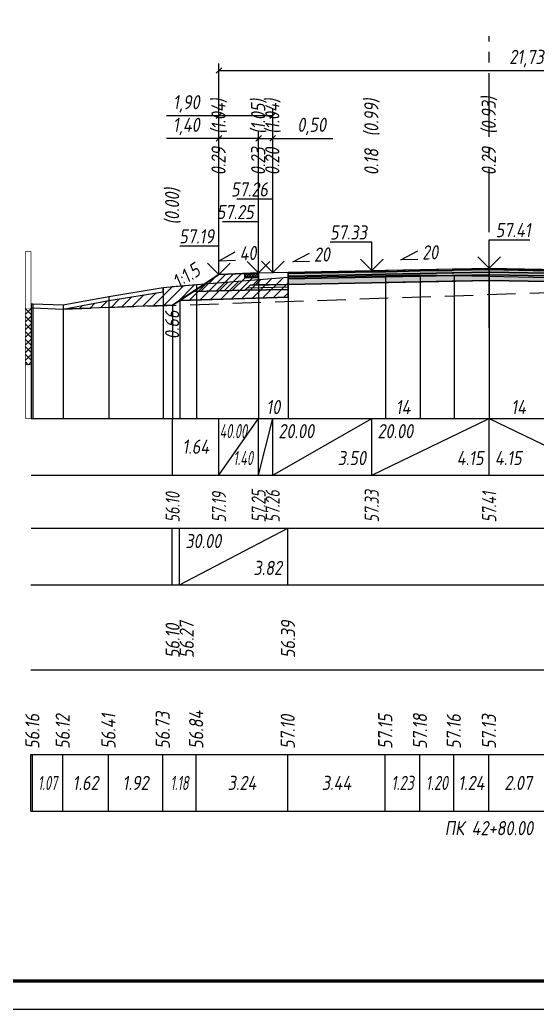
# Model space of a CAD drawing. Extents: x -717 to 1451, y -133302 to 233.
# Drawn here: x 78 to 169.4, y -67297.4 to -67122.5 of the extents above; entities that cross this region are included whole.
import ezdxf
from ezdxf.enums import TextEntityAlignment as Align

# ---------------------------------------------------------------- set-up
doc = ezdxf.new("R2010")
doc.units = 0
doc.linetypes.add('осевая2', pattern=[1.125, 0.75, -0.125, 0.125, -0.125])
doc.linetypes.add('штриховая', pattern=[0.75, 0.5, -0.25])
for name, color, linetype in [('Интерполированный поперечник', 2, 'Continuous'), ('Код_510', 7, 'Continuous'), ('Код_514', 1, 'Continuous'), ('Код_516', 1, 'Continuous'), ('Контур_0', 7, 'Continuous'), ('Контур_2521', 7, 'Continuous'), ('Контур_2564', 7, 'Continuous'), ('Контур_2660', 7, 'Continuous'), ('Контур_2665', 7, 'Continuous'), ('Контур_400', 7, 'Continuous'), ('Контур_508', 7, 'Continuous'), ('Контур_512', 7, 'Continuous'), ('Контур_513', 7, 'Continuous'), ('Контур_818', 7, 'Continuous'), ('Красный поперечник', 1, 'Continuous'), ('Линейка абсолютных высот', 7, 'Continuous'), ('Объём_2501', 7, 'Continuous'), ('Объём_2564', 7, 'Continuous'), ('Объём_2650', 7, 'Continuous'), ('Объём_2660', 7, 'Continuous'), ('Объём_2661', 7, 'Continuous'), ('Объём_2665', 7, 'Continuous'), ('Объём_2666', 7, 'Continuous'), ('Объём_2667', 7, 'Continuous'), ('Объём_2668', 7, 'Continuous'), ('Объём_2669', 7, 'Continuous'), ('Объём_2675', 7, 'Continuous'), ('Объём_2753', 7, 'Continuous'), ('Ось', 1, 'осевая2'), ('Откосы', 7, 'Continuous'), ('Отметки покрытия', 7, 'Continuous'), ('Подписи поперечников', 7, 'Continuous'), ('Рабочие отметки', 7, 'Continuous'), ('Рабочие отметки доп.', 7, 'Continuous'), ('Слои выравнивания', 7, 'Continuous'), ('Таблица', 7, 'Continuous'), ('Уклоны проезжей части', 7, 'Continuous'), ('Черный поперечник', 3, 'Continuous')]:
    doc.layers.add(name, color=color, linetype=linetype)
for name, color, linetype, true_color in [('Контур_2540', 2, 'Continuous', 0xffff00), ('Контур_2560', 2, 'Continuous', 0xffff00), ('Контур_2561', 7, 'Continuous', 0xff8040), ('Контур_2562', 3, 'Continuous', 0x00ff00), ('Контур_2563', 7, 'Continuous', 0xff8000), ('Контур_2570', 7, 'Continuous', 0x80ff00), ('Контур_2725', 7, 'Continuous', 0x323232), ('Контур_2736', 4, 'Continuous', 0x00ffff), ('Контур_2737', 4, 'Continuous', 0x00ffff), ('Контур_2738', 4, 'Continuous', 0x00ffff), ('Контур_2739', 4, 'Continuous', 0x00ffff), ('Контур_2741', 4, 'Continuous', 0x00ffff), ('Контур_2742', 4, 'Continuous', 0x00ffff), ('Контур_2743', 4, 'Continuous', 0x00ffff), ('Контур_2744', 7, 'Continuous', 0xa4ffff), ('Контур_2745', 7, 'Continuous', 0xa4ffff), ('Контур_2747', 4, 'Continuous', 0x00ffff), ('Контур_2748', 4, 'Continuous', 0x00ffff), ('Контур_2749', 4, 'Continuous', 0x00ffff), ('Контур_2750', 4, 'Continuous', 0x00ffff), ('Контур_2751', 4, 'Continuous', 0x00ffff), ('Контур_2752', 4, 'Continuous', 0x00ffff), ('Контур_2760', 7, 'Continuous', 0x323232), ('Контур_2761', 7, 'Continuous', 0x323232), ('Контур_2762', 7, 'Continuous', 0x323232), ('Контур_2763', 7, 'Continuous', 0x323232), ('Контур_402', 7, 'Continuous', 0xff6464), ('Контур_703', 4, 'Continuous', 0x00ffff), ('Контур_705', 4, 'Continuous', 0x00ffff), ('Контур_707', 4, 'Continuous', 0x00ffff), ('Контур_720', 131, 'Continuous', 0xaaffff), ('Объём_2500', 7, 'Continuous', 0xc0c0c0), ('Объём_2520', 7, 'Continuous', 0x80ffff), ('Объём_2540', 2, 'Continuous', 0xffff00), ('Объём_2560', 2, 'Continuous', 0xffff00), ('Объём_2561', 7, 'Continuous', 0xff8040), ('Объём_2562', 3, 'Continuous', 0x00ff00), ('Объём_2563', 7, 'Continuous', 0xff8000), ('Объём_2600', 7, 'Continuous', 0x808000), ('Объём_2746', 2, 'Continuous', 0xffff00)]:
    doc.layers.add(name, color=color, linetype=linetype, true_color=true_color)
doc.styles.get("Standard").update_dxf_attribs({"font": 'txt', "height": 2.5})
doc.styles.add('М', font='romand.shx', dxfattribs={"width": 0.8, "oblique": 10, "height": 2.5})
doc.dimstyles.new('ISO-25', dxfattribs={"dimtxt": 2.5, "dimasz": 2.5, "dimexe": 1.25, "dimexo": 0.625, "dimtad": 1, "dimtxsty": 'Standard', "dimcen": 2.5, "dimadec": 0, "dimazin": 0, "dimtfac": 1, "dimtmove": 0, "dimatfit": 3, "dimfxl": 1, "dimarcsym": 0})

# ---------------------------------------------------------------- blocks, each defined once
blk = doc.blocks.new('_Oblique')
at = {"color": 0, "linetype": 'ByBlock', "lineweight": -2}
blk.add_line((-0.5, -0.5), (0.5, 0.5), dxfattribs=at)
blk = doc.blocks.new('*D1620')
at = {"color": 0, "lineweight": -2, "transparency": 16777216}
for p, q in [((113.19, -67166.97), (113.19, -67142.25)), ((120.19, -67166.69), (120.19, -67142.25)), ((113.19, -67143.5), (103.9, -67143.5)), ((120.19, -67143.5), (113.19, -67143.5))]:
    blk.add_line(p, q, dxfattribs=at)
at = {"layer": 'Defpoints', "color": 0, "transparency": 16777216}
for p in [(120.19, -67143.5), (113.19, -67167.6), (120.19, -67167.32)]:
    blk.add_point(p, dxfattribs=at)
at = {"color": 0, "lineweight": -2, "transparency": 16777216, "rotation": 180}
blk.add_blockref('_Oblique', (113.19, -67143.5), dxfattribs=at)
at = {"color": 0, "lineweight": -2, "transparency": 16777216}
blk.add_blockref('_Oblique', (120.19, -67143.5), dxfattribs=at)
at = {"color": 0, "transparency": 16777216, "insert": (107.44, -67141.39), "char_height": 2.5, "width": 8.75, "attachment_point": 5, "style": 'М'}
blk.add_mtext('1,40', dxfattribs=at)
blk = doc.blocks.new('*D1622')
at = {"color": 0, "lineweight": -2, "transparency": 16777216}
for p, q in [((120.19, -67166.69), (120.19, -67142.25)), ((122.69, -67166.64), (122.69, -67142.25)), ((120.19, -67143.5), (122.69, -67143.5)), ((122.69, -67143.5), (133.34, -67143.5))]:
    blk.add_line(p, q, dxfattribs=at)
at = {"layer": 'Defpoints', "color": 0, "transparency": 16777216}
for p in [(122.69, -67143.5), (120.19, -67167.32), (122.69, -67167.27)]:
    blk.add_point(p, dxfattribs=at)
at = {"color": 0, "lineweight": -2, "transparency": 16777216, "rotation": 180}
blk.add_blockref('_Oblique', (120.19, -67143.5), dxfattribs=at)
at = {"color": 0, "lineweight": -2, "transparency": 16777216}
blk.add_blockref('_Oblique', (122.69, -67143.5), dxfattribs=at)
at = {"color": 0, "transparency": 16777216, "insert": (129.58, -67141.39), "char_height": 2.5, "width": 9.1667, "attachment_point": 5, "style": 'М'}
blk.add_mtext('0,50', dxfattribs=at)
blk = doc.blocks.new('*D1625')
at = {"color": 0, "lineweight": -2, "transparency": 16777216}
for p, q in [((113.19, -67139.5), (103.9, -67139.5)), ((113.19, -67166.97), (113.19, -67138.25)), ((122.69, -67139.5), (113.19, -67139.5)), ((122.69, -67166.64), (122.69, -67138.25))]:
    blk.add_line(p, q, dxfattribs=at)
at = {"layer": 'Defpoints', "color": 0, "transparency": 16777216}
for p in [(122.69, -67139.5), (113.19, -67167.6), (122.69, -67167.27)]:
    blk.add_point(p, dxfattribs=at)
at = {"color": 0, "lineweight": -2, "transparency": 16777216, "rotation": 180}
blk.add_blockref('_Oblique', (113.19, -67139.5), dxfattribs=at)
at = {"color": 0, "lineweight": -2, "transparency": 16777216}
blk.add_blockref('_Oblique', (122.69, -67139.5), dxfattribs=at)
at = {"color": 0, "transparency": 16777216, "insert": (107.44, -67137.39), "char_height": 2.5, "width": 8.75, "attachment_point": 5, "style": 'М'}
blk.add_mtext('1,90', dxfattribs=at)
blk = doc.blocks.new('*D1626')
at = {"color": 0, "lineweight": -2, "transparency": 16777216}
for p, q in [((113.19, -67166.97), (113.19, -67130.25)), ((221.86, -67167.23), (221.86, -67130.25)), ((113.19, -67131.5), (221.86, -67131.5))]:
    blk.add_line(p, q, dxfattribs=at)
at = {"layer": 'Defpoints', "color": 0, "transparency": 16777216}
for p in [(221.86, -67131.5), (113.19, -67167.6), (221.86, -67167.85)]:
    blk.add_point(p, dxfattribs=at)
at = {"color": 0, "lineweight": -2, "transparency": 16777216, "rotation": 180}
blk.add_blockref('_Oblique', (113.19, -67131.5), dxfattribs=at)
at = {"color": 0, "lineweight": -2, "transparency": 16777216}
blk.add_blockref('_Oblique', (221.86, -67131.5), dxfattribs=at)
at = {"color": 0, "transparency": 16777216, "insert": (167.53, -67129.39), "char_height": 2.5, "width": 11.6667, "attachment_point": 5, "style": 'М'}
blk.add_mtext('21,73', dxfattribs=at)

msp = doc.modelspace()

# ---------------------------------------------------------------- hatches: boundary and pattern name
h = msp.add_hatch()
h.set_pattern_fill('ANSI37', color=256, scale=0.1)
h.set_pattern_definition([(45, (118.945, -67167.55667), (-0.22451, 0.22451), []), (135, (118.945, -67167.55667), (-0.22451, -0.22451), [])])
h.paths.add_polyline_path([(117.697, -67167.357), (117.695, -67168.06), (120.195, -67168.06), (120.195, -67167.257), (118.938, -67167.557)])
at = {"layer": 'Линейка абсолютных высот'}
h = msp.add_hatch(dxfattribs=at)
h.set_pattern_fill('ANSI37', scale=0.3, style=0)
h.set_pattern_definition([(45.0000013, (0, 0), (-0.67351924, 0.673519211), []), (135.0000003, (0, 0), (-0.673519222, -0.67351923), [])])
h.paths.add_polyline_path([(80, -67183.504), (80, -67173.504), (79, -67173.504), (79, -67183.504)])
at = {"layer": 'Объём_2563'}
h = msp.add_hatch(dxfattribs=at)
h.set_pattern_fill('ANSI31', color=256, scale=0.3)
h.paths.add_polyline_path([(113.195, -67167.537), (117.697, -67167.357), (117.697, -67168.06), (120.195, -67168.06), (120.195, -67169.407), (118.695, -67169.437), (117.777, -67170.355), (108.695, -67170.537)])
at = {"layer": 'Объём_2600'}
h = msp.add_hatch(dxfattribs=at)
h.set_pattern_fill('ANSI31', color=6, scale=0.4)
h.paths.add_polyline_path([(125.405, -67171.558), (106.304, -67172.131), (105, -67173), (85.641, -67173.659), (93.726, -67172.183), (103.321, -67170.594), (103.321, -67169.844), (109.222, -67169.299), (125.405, -67168.01)])
at = {"layer": 'Слои выравнивания'}
for color, points in [(2, [(125.405, -67167.152), (140.195, -67166.857), (142.627, -67166.808), (148.762, -67166.685), (154.397, -67166.573), (154.743, -67166.566), (160.945, -67166.442), (160.945, -67166.692), (154.743, -67166.816), (154.397, -67166.823), (148.762, -67166.935), (142.627, -67167.058), (140.195, -67167.107), (125.405, -67167.402)]), (3, [(125.405, -67167.402), (140.195, -67167.107), (142.627, -67167.058), (148.762, -67166.935), (154.397, -67166.823), (154.743, -67166.816), (160.945, -67166.692), (160.945, -67167.142), (154.743, -67167.266), (154.397, -67167.273), (148.762, -67167.385), (142.627, -67167.508), (140.195, -67167.557), (125.405, -67167.852)]), (4, [(125.405, -67167.852), (140.195, -67167.557), (142.627, -67167.508), (148.762, -67167.385), (154.397, -67167.273), (154.743, -67167.266), (160.945, -67167.142), (160.945, -67167.592), (154.743, -67167.716), (154.397, -67167.723), (148.762, -67167.835), (142.627, -67167.958), (140.195, -67168.007), (125.405, -67168.302)]), (5, [(125.405, -67168.302), (140.195, -67168.007), (142.627, -67167.958), (148.762, -67167.835), (154.397, -67167.723), (154.743, -67167.716), (160.945, -67167.592), (160.945, -67168.592), (154.743, -67168.716), (154.397, -67168.723), (148.762, -67168.835), (142.627, -67168.958), (140.195, -67169.007), (125.405, -67169.302)]), (2, [(160.945, -67166.442), (171.317, -67166.649), (171.317, -67166.899), (160.945, -67166.692)]), (3, [(160.945, -67166.692), (171.317, -67166.899), (171.317, -67167.349), (160.945, -67167.142)]), (4, [(160.945, -67167.142), (171.317, -67167.349), (171.317, -67167.799), (160.945, -67167.592)]), (5, [(160.945, -67167.592), (171.317, -67167.799), (171.317, -67168.799), (160.945, -67168.592)])]:
    msp.add_hatch(color=color, dxfattribs=at).paths.add_polyline_path(points)

# ---------------------------------------------------------------- linework, layer by layer
at = {"flags": 128}
msp.add_lwpolyline([(-30.054, -67297.421), (389.946, -67297.421), (389.946, -67000.421), (-30.054, -67000.421)], close=True, dxfattribs=at)
at = {"const_width": 0.6, "flags": 128}
msp.add_lwpolyline([(-10.054, -67292.421), (384.946, -67292.421), (384.946, -67005.421), (-10.054, -67005.421)], close=True, dxfattribs=at)
msp.add_lwpolyline([(117.697, -67167.357), (117.695, -67168.06), (120.195, -67168.06), (120.195, -67167.257), (118.938, -67167.557), (117.697, -67167.357)])
at = {"layer": 'Интерполированный поперечник', "linetype": 'штриховая', "ltscale": 10, "flags": 128}
msp.add_lwpolyline([(85.641, -67173.659), (218.754, -67169.13)], dxfattribs=at)
at = {"layer": 'Код_510'}
for p, q in [((79.946, -67262.421), (79.946, -67252.421)), ((80.23, -67262.421), (80.23, -67252.421)), ((85.586, -67262.421), (85.586, -67252.421)), ((93.672, -67262.421), (93.672, -67252.421)), ((103.267, -67262.421), (103.267, -67252.421)), ((109.168, -67262.421), (109.168, -67252.421)), ((125.351, -67262.421), (125.351, -67252.421)), ((142.573, -67262.421), (142.573, -67252.421)), ((148.707, -67262.421), (148.707, -67252.421)), ((154.689, -67262.421), (154.689, -67252.421)), ((160.891, -67262.421), (160.891, -67252.421))]:
    msp.add_line(p, q, dxfattribs=at)
at = {"layer": 'Код_514'}
for p, q in [((105, -67203), (105, -67193)), ((113.195, -67203), (113.195, -67193)), ((113.195, -67203), (120.195, -67193)), ((120.195, -67203), (120.195, -67193)), ((120.195, -67203), (122.695, -67193)), ((122.695, -67203), (122.695, -67193)), ((122.695, -67203), (140.195, -67193)), ((140.195, -67203), (140.195, -67193)), ((140.195, -67203), (160.945, -67193)), ((160.945, -67203), (160.945, -67193)), ((160.945, -67193), (181.695, -67203))]:
    msp.add_line(p, q, dxfattribs=at)
at = {"layer": 'Код_516'}
for p, q in [((104.946, -67222.421), (104.946, -67212.421)), ((106.249, -67222.421), (106.249, -67212.421)), ((106.249, -67222.421), (125.351, -67212.421)), ((125.351, -67222.421), (125.351, -67212.421))]:
    msp.add_line(p, q, dxfattribs=at)
at = {"layer": 'Контур_0', "flags": 128}
for points in [[(113.195, -67167.537), (105, -67173), (105, -67173), (105, -67173), (105, -67173), (105, -67173), (105, -67173), (105, -67173), (105, -67173), (105, -67173), (105, -67173), (105, -67173), (105, -67173), (105, -67173), (105, -67173), (105, -67173)], [(113.195, -67167.537), (105, -67173), (105, -67173), (105, -67173), (105, -67173), (105, -67173), (105, -67173), (105, -67173), (105, -67173), (105, -67173), (105, -67173), (105, -67173), (105, -67173), (105, -67173), (105, -67173), (105, -67173), (105, -67173), (105, -67173), (105, -67173), (105, -67173), (105, -67173), (105, -67173), (105, -67173), (105, -67173), (105, -67173), (105, -67173), (105, -67173), (105, -67173), (105, -67173), (105, -67173)], [(122.695, -67169.357), (120.195, -67169.407), (120.195, -67167.257), (125.405, -67167.152), (125.405, -67169.302), (122.695, -67169.357), (122.695, -67169.357)], [(108.695, -67170.537), (117.777, -67170.355), (118.695, -67169.437), (120.195, -67169.407)], [(118.695, -67169.437), (125.405, -67169.302), (125.405, -67170.202), (117.777, -67170.355), (118.695, -67169.437), (118.695, -67169.437)]]:
    msp.add_lwpolyline(points, dxfattribs=at)
at = {"layer": 'Контур_2521', "color": 250, "flags": 128}
msp.add_lwpolyline([(118.236, -67169.896), (125.405, -67169.752)], dxfattribs=at)
at = {"layer": 'Контур_2540', "flags": 128}
msp.add_lwpolyline([(117.777, -67170.355), (125.405, -67170.202), (125.405, -67171.558), (106.304, -67172.131), (108.695, -67170.537), (117.777, -67170.355), (117.777, -67170.355)], dxfattribs=at)
at = {"layer": 'Контур_2560', "flags": 128}
msp.add_lwpolyline([(113.195, -67167.537), (113.195, -67167.537), (113.195, -67167.537), (120.195, -67167.257)], dxfattribs=at)
at = {"layer": 'Контур_2561', "flags": 128}
msp.add_lwpolyline([(120.195, -67167.257), (120.195, -67167.257), (113.195, -67167.537), (113.195, -67167.537), (120.195, -67167.257)], dxfattribs=at)
at = {"layer": 'Контур_2562', "flags": 128}
msp.add_lwpolyline([(113.195, -67167.537), (113.195, -67167.537), (113.195, -67167.537), (113.195, -67167.537), (113.195, -67167.537)], dxfattribs=at)
at = {"layer": 'Контур_2563', "flags": 128}
msp.add_lwpolyline([(113.195, -67167.537), (120.195, -67167.257), (120.195, -67169.407), (118.695, -67169.437), (117.777, -67170.355), (108.695, -67170.537), (113.195, -67167.537), (113.195, -67167.537)], dxfattribs=at)
at = {"layer": 'Контур_2564', "flags": 128}
msp.add_lwpolyline([(113.195, -67167.537), (120.195, -67167.257)], dxfattribs=at)
at = {"layer": 'Контур_2570', "flags": 128}
msp.add_lwpolyline([(80, -67173.465), (80.284, -67173.47), (85.641, -67173.659), (85.641, -67173.659), (93.726, -67172.183), (103.321, -67170.594), (103.321, -67169.844), (109.222, -67169.299), (125.405, -67168.01), (142.627, -67167.733), (148.762, -67167.618), (154.743, -67167.729), (160.945, -67167.873), (171.317, -67168.114)], dxfattribs=at)
at = {"layer": 'Контур_2660', "flags": 128}
msp.add_lwpolyline([(106.304, -67172.131), (125.405, -67171.558)], dxfattribs=at)
at = {"layer": 'Контур_2665', "flags": 128}
msp.add_lwpolyline([(113.195, -67167.537), (113.195, -67167.537)], dxfattribs=at)
at = {"layer": 'Контур_2725', "flags": 128}
msp.add_lwpolyline([(125.405, -67169.302), (140.195, -67169.007), (142.627, -67168.958), (148.762, -67168.835), (154.397, -67168.723), (154.743, -67168.716), (160.945, -67168.592), (171.317, -67168.799)], dxfattribs=at)
at = {"layer": 'Контур_2736', "flags": 128}
msp.add_lwpolyline([(113.195, -67167.537), (105, -67173)], dxfattribs=at)
at = {"layer": 'Контур_2737', "flags": 128}
msp.add_lwpolyline([(105, -67173), (105, -67173)], dxfattribs=at)
at = {"layer": 'Контур_2738', "flags": 128}
msp.add_lwpolyline([(105, -67173), (105, -67173)], dxfattribs=at)
at = {"layer": 'Контур_2739', "flags": 128}
msp.add_lwpolyline([(105, -67173), (105, -67173)], dxfattribs=at)
at = {"layer": 'Контур_2741', "flags": 128}
msp.add_lwpolyline([(105, -67173), (105, -67173)], dxfattribs=at)
at = {"layer": 'Контур_2742', "flags": 128}
msp.add_lwpolyline([(105, -67173), (105, -67173)], dxfattribs=at)
at = {"layer": 'Контур_2743', "flags": 128}
msp.add_lwpolyline([(105, -67173), (105, -67173)], dxfattribs=at)
at = {"layer": 'Контур_2744', "flags": 128}
msp.add_lwpolyline([(105, -67173), (105, -67173)], dxfattribs=at)
msp.add_lwpolyline([(105, -67173), (105, -67173)], dxfattribs=at)
msp.add_lwpolyline([(105, -67173), (105, -67173)], dxfattribs=at)
msp.add_lwpolyline([(105, -67173), (105, -67173)], dxfattribs=at)
msp.add_lwpolyline([(105, -67173), (105, -67173)], dxfattribs=at)
msp.add_lwpolyline([(105, -67173), (105, -67173)], dxfattribs=at)
at = {"layer": 'Контур_2745', "flags": 128}
msp.add_lwpolyline([(105, -67173), (105, -67173)], dxfattribs=at)
msp.add_lwpolyline([(105, -67173), (105, -67173)], dxfattribs=at)
msp.add_lwpolyline([(105, -67173), (105, -67173)], dxfattribs=at)
msp.add_lwpolyline([(105, -67173), (105, -67173)], dxfattribs=at)
msp.add_lwpolyline([(105, -67173), (105, -67173)], dxfattribs=at)
msp.add_lwpolyline([(105, -67173), (105, -67173)], dxfattribs=at)
at = {"layer": 'Контур_2747', "flags": 128}
msp.add_lwpolyline([(105, -67173), (105, -67173)], dxfattribs=at)
at = {"layer": 'Контур_2748', "flags": 128}
msp.add_lwpolyline([(105, -67173), (105, -67173)], dxfattribs=at)
at = {"layer": 'Контур_2749', "flags": 128}
msp.add_lwpolyline([(105, -67173), (105, -67173)], dxfattribs=at)
at = {"layer": 'Контур_2750', "flags": 128}
msp.add_lwpolyline([(105, -67173), (105, -67173)], dxfattribs=at)
at = {"layer": 'Контур_2751', "flags": 128}
msp.add_lwpolyline([(105, -67173), (105, -67173)], dxfattribs=at)
at = {"layer": 'Контур_2752', "flags": 128}
msp.add_lwpolyline([(105, -67173), (105, -67173)], dxfattribs=at)
at = {"layer": 'Контур_2760', "flags": 128}
msp.add_lwpolyline([(125.405, -67167.152), (140.195, -67166.857), (142.627, -67166.808), (148.762, -67166.685), (154.397, -67166.573), (154.743, -67166.566), (160.945, -67166.442), (171.317, -67166.649)], dxfattribs=at)
at = {"layer": 'Контур_2761', "flags": 128}
msp.add_lwpolyline([(125.405, -67167.402), (140.195, -67167.107), (142.627, -67167.058), (148.762, -67166.935), (154.397, -67166.823), (154.743, -67166.816), (160.945, -67166.692), (171.317, -67166.899)], dxfattribs=at)
at = {"layer": 'Контур_2762', "flags": 128}
msp.add_lwpolyline([(125.405, -67167.852), (140.195, -67167.557), (142.627, -67167.508), (148.762, -67167.385), (154.397, -67167.273), (154.743, -67167.266), (160.945, -67167.142), (171.317, -67167.349)], dxfattribs=at)
at = {"layer": 'Контур_2763', "flags": 128}
msp.add_lwpolyline([(125.405, -67168.302), (140.195, -67168.007), (142.627, -67167.958), (148.762, -67167.835), (154.397, -67167.723), (154.743, -67167.716), (160.945, -67167.592), (171.317, -67167.799)], dxfattribs=at)
at = {"layer": 'Контур_400', "flags": 128}
for points in [[(120.195, -67167.257), (122.695, -67167.207), (122.695, -67167.207), (122.695, -67167.207), (122.695, -67167.207), (122.695, -67167.207), (122.695, -67167.207), (140.195, -67166.857), (160.945, -67166.442)], [(160.945, -67166.442), (181.695, -67166.857), (199.195, -67167.207), (199.195, -67167.207), (199.195, -67167.207), (199.195, -67167.207), (212.981, -67167.482), (212.981, -67167.482), (215.481, -67167.532)]]:
    msp.add_lwpolyline(points, dxfattribs=at)
at = {"layer": 'Контур_402', "flags": 128}
msp.add_lwpolyline([(106.304, -67172.131), (125.405, -67171.558), (125.405, -67169.302), (160.945, -67168.592), (171.317, -67168.799), (171.317, -67170.803), (228.979, -67172.533)], dxfattribs=at)
at = {"layer": 'Контур_508', "flags": 128}
msp.add_lwpolyline([(105, -67173), (106.304, -67172.131), (125.405, -67171.558), (125.405, -67169.302), (160.945, -67168.592), (171.317, -67168.799), (171.317, -67170.803), (228.979, -67172.533), (228.979, -67170.84), (232.05, -67168.793)], dxfattribs=at)
at = {"layer": 'Контур_512', "flags": 128}
msp.add_lwpolyline([(105, -67173), (106.304, -67172.131), (125.405, -67171.558)], dxfattribs=at)
at = {"layer": 'Контур_513', "flags": 128}
msp.add_lwpolyline([(105, -67173), (106.304, -67172.131), (125.405, -67171.558), (125.405, -67169.302), (160.945, -67168.592), (171.317, -67168.799), (171.317, -67170.803), (228.979, -67172.533), (228.979, -67170.84), (232.05, -67168.793)], dxfattribs=at)
at = {"layer": 'Контур_703', "flags": 128}
for points in [[(113.195, -67167.537), (105, -67173)], [(105, -67173), (105, -67173)]]:
    msp.add_lwpolyline(points, dxfattribs=at)
at = {"layer": 'Контур_705', "flags": 128}
msp.add_lwpolyline([(105, -67173), (105, -67173)], dxfattribs=at)
at = {"layer": 'Контур_707', "flags": 128}
msp.add_lwpolyline([(105, -67173), (105, -67173)], dxfattribs=at)
at = {"layer": 'Контур_720', "flags": 128}
msp.add_lwpolyline([(105, -67173), (105, -67173)], dxfattribs=at)
at = {"layer": 'Контур_818', "flags": 128}
msp.add_lwpolyline([(105, -67169.689), (109.222, -67169.299), (125.405, -67168.01), (142.627, -67167.733), (148.762, -67167.618), (154.743, -67167.729), (160.945, -67167.873), (171.317, -67168.114), (188.99, -67168.901), (194.967, -67169.247), (194.967, -67169.997), (199.492, -67170.346), (201.49, -67170.356), (203.889, -67170.27), (210.699, -67169.546), (211.75, -67170.048), (212.099, -67170.049), (232.05, -67169.543)], dxfattribs=at)
at = {"layer": 'Красный поперечник'}
for p, q in [((105, -67173), (113.195, -67167.537)), ((113.195, -67167.537), (120.195, -67167.257)), ((120.195, -67167.257), (122.695, -67167.207)), ((122.695, -67167.207), (140.195, -67166.857)), ((140.195, -67166.857), (160.945, -67166.442)), ((160.945, -67166.442), (181.695, -67166.857)), ((105, -67173), (105, -67193)), ((106.304, -67172.131), (106.304, -67193)), ((125.405, -67171.558), (125.405, -67193))]:
    msp.add_line(p, q, dxfattribs=at)
at = {"layer": 'Линейка абсолютных высот', "color": 7, "const_width": 0.1, "flags": 128}
for points in [[(80, -67173.504), (80, -67163.504), (79, -67163.504), (79, -67173.504), (80, -67173.504)], [(80, -67183.504), (80, -67173.504), (79, -67173.504), (79, -67183.504), (80, -67183.504)], [(80, -67193), (80, -67183.504), (79, -67183.504), (79, -67193), (80, -67193)]]:
    msp.add_lwpolyline(points, dxfattribs=at)
at = {"layer": 'Объём_2500', "flags": 128}
msp.add_lwpolyline([(122.695, -67169.357), (120.195, -67169.407), (120.195, -67167.257), (125.405, -67167.152), (125.405, -67169.302), (122.695, -67169.357), (122.695, -67169.357)], dxfattribs=at)
at = {"layer": 'Объём_2501', "flags": 128}
for points in [[(120.195, -67167.257), (122.695, -67167.207), (122.695, -67167.207), (122.695, -67167.207), (122.695, -67167.207), (122.695, -67167.207), (122.695, -67167.207), (140.195, -67166.857), (160.945, -67166.442)], [(160.945, -67166.442), (181.695, -67166.857), (199.195, -67167.207), (199.195, -67167.207), (199.195, -67167.207), (199.195, -67167.207), (212.981, -67167.482), (212.981, -67167.482), (215.481, -67167.532)]]:
    msp.add_lwpolyline(points, dxfattribs=at)
at = {"layer": 'Объём_2520', "color": 250, "flags": 128}
msp.add_lwpolyline([(118.695, -67169.437), (125.405, -67169.302), (125.405, -67170.202), (117.777, -67170.355), (118.695, -67169.437), (118.695, -67169.437)], dxfattribs=at)
at = {"layer": 'Объём_2540', "flags": 128}
msp.add_lwpolyline([(117.777, -67170.355), (125.405, -67170.202), (125.405, -67171.558), (106.304, -67172.131), (108.695, -67170.537), (117.777, -67170.355), (117.777, -67170.355)], dxfattribs=at)
at = {"layer": 'Объём_2560', "flags": 128}
msp.add_lwpolyline([(113.195, -67167.537), (113.195, -67167.537), (113.195, -67167.537), (120.195, -67167.257)], dxfattribs=at)
at = {"layer": 'Объём_2561', "flags": 128}
msp.add_lwpolyline([(120.195, -67167.257), (120.195, -67167.257), (113.195, -67167.537), (113.195, -67167.537), (120.195, -67167.257)], dxfattribs=at)
at = {"layer": 'Объём_2562', "flags": 128}
msp.add_lwpolyline([(113.195, -67167.537), (113.195, -67167.537), (113.195, -67167.537), (113.195, -67167.537), (113.195, -67167.537)], dxfattribs=at)
at = {"layer": 'Объём_2563', "color": 250, "flags": 128}
msp.add_lwpolyline([(113.195, -67167.537), (117.697, -67167.357), (117.697, -67168.06), (120.195, -67168.06), (120.195, -67169.407), (118.695, -67169.437), (117.777, -67170.355), (108.695, -67170.537), (113.195, -67167.537), (113.195, -67167.537)], dxfattribs=at)
at = {"layer": 'Объём_2564', "flags": 128}
msp.add_lwpolyline([(113.195, -67167.537), (120.195, -67167.257)], dxfattribs=at)
at = {"layer": 'Объём_2650', "color": 6, "flags": 128}
msp.add_lwpolyline([(125.405, -67171.558), (106.304, -67172.131), (105, -67173), (85.641, -67173.659), (93.726, -67172.183), (103.321, -67170.594), (103.321, -67169.844), (109.222, -67169.299), (125.405, -67168.01), (125.405, -67171.558), (125.405, -67171.558)], dxfattribs=at)
at = {"layer": 'Объём_2660', "flags": 128}
msp.add_lwpolyline([(106.304, -67172.131), (125.405, -67171.558)], dxfattribs=at)
at = {"layer": 'Объём_2661', "flags": 128}
msp.add_lwpolyline([(113.195, -67167.537), (105, -67173)], dxfattribs=at)
at = {"layer": 'Объём_2665', "flags": 128}
msp.add_lwpolyline([(113.195, -67167.537), (113.195, -67167.537)], dxfattribs=at)
at = {"layer": 'Объём_2666', "flags": 128}
msp.add_lwpolyline([(113.195, -67167.537), (105, -67173)], dxfattribs=at)
at = {"layer": 'Объём_2667', "flags": 128}
msp.add_lwpolyline([(105, -67173), (105, -67173)], dxfattribs=at)
msp.add_lwpolyline([(105, -67173), (105, -67173)], dxfattribs=at)
at = {"layer": 'Объём_2668', "flags": 128}
msp.add_lwpolyline([(105, -67173), (105, -67173)], dxfattribs=at)
msp.add_lwpolyline([(105, -67173), (105, -67173)], dxfattribs=at)
at = {"layer": 'Объём_2669', "flags": 128}
msp.add_lwpolyline([(105, -67173), (105, -67173)], dxfattribs=at)
msp.add_lwpolyline([(105, -67173), (105, -67173)], dxfattribs=at)
at = {"layer": 'Объём_2675', "flags": 128}
msp.add_lwpolyline([(105, -67173), (105, -67173)], dxfattribs=at)
msp.add_lwpolyline([(105, -67173), (105, -67173)], dxfattribs=at)
msp.add_lwpolyline([(105, -67173), (105, -67173)], dxfattribs=at)
msp.add_lwpolyline([(105, -67173), (105, -67173)], dxfattribs=at)
msp.add_lwpolyline([(105, -67173), (105, -67173)], dxfattribs=at)
msp.add_lwpolyline([(105, -67173), (105, -67173)], dxfattribs=at)
msp.add_lwpolyline([(105, -67173), (105, -67173)], dxfattribs=at)
msp.add_lwpolyline([(105, -67173), (105, -67173)], dxfattribs=at)
msp.add_lwpolyline([(105, -67173), (105, -67173)], dxfattribs=at)
msp.add_lwpolyline([(105, -67173), (105, -67173)], dxfattribs=at)
msp.add_lwpolyline([(105, -67173), (105, -67173)], dxfattribs=at)
msp.add_lwpolyline([(105, -67173), (105, -67173)], dxfattribs=at)
at = {"layer": 'Объём_2746', "flags": 128}
msp.add_lwpolyline([(106.304, -67172.131), (110.732, -67169.179), (125.405, -67168.01), (125.405, -67171.558), (106.304, -67172.131), (106.304, -67172.131)], dxfattribs=at)
at = {"layer": 'Объём_2753', "flags": 128}
msp.add_lwpolyline([(125.405, -67167.152), (125.405, -67167.152)], dxfattribs=at)
at = {"layer": 'Ось', "ltscale": 15}
msp.add_line((160.945, -67176.971), (160.945, -67125.413), dxfattribs=at)
at = {"layer": 'Откосы', "color": 1, "flags": 128}
for points in [[(116.103, -67165.075), (113.106, -67165.195), (116.043, -67163.576)], [(129.219, -67165.265), (126.22, -67165.325), (129.189, -67163.765)], [(148.344, -67164.882), (145.345, -67164.942), (148.314, -67163.383)]]:
    msp.add_lwpolyline(points, dxfattribs=at)
at = {"layer": 'Отметки покрытия', "color": 1}
for p, q in [((122.695, -67154.257), (116.345, -67154.257)), ((122.695, -67167.207), (122.695, -67154.257)), ((120.195, -67158.257), (113.845, -67158.257)), ((120.195, -67167.257), (120.195, -67158.257)), ((113.195, -67162.537), (106.295, -67162.537)), ((113.195, -67167.537), (113.195, -67162.537)), ((140.195, -67161.857), (132.845, -67161.857)), ((140.195, -67166.857), (140.195, -67161.857)), ((160.945, -67166.442), (160.945, -67161.442)), ((160.945, -67161.442), (168.095, -67161.442)), ((113.195, -67167.537), (111.195, -67165.537)), ((113.195, -67167.537), (115.195, -67165.537)), ((120.195, -67167.257), (118.195, -67165.257)), ((120.195, -67167.257), (122.195, -67165.257)), ((122.695, -67167.207), (120.695, -67165.207)), ((122.695, -67167.207), (124.695, -67165.207)), ((140.195, -67166.857), (138.195, -67164.857)), ((140.195, -67166.857), (142.195, -67164.857)), ((160.945, -67166.442), (158.945, -67164.442)), ((160.945, -67166.442), (162.945, -67164.442))]:
    msp.add_line(p, q, dxfattribs=at)
at = {"layer": 'Слои выравнивания'}
for p, q in [((120.195, -67167.257), (120.195, -67193)), ((125.405, -67167.152), (125.405, -67193)), ((160.945, -67166.442), (160.945, -67193))]:
    msp.add_line(p, q, dxfattribs=at)
at = {"layer": 'Слои выравнивания', "color": 2, "flags": 128}
for points in [[(125.405, -67167.152), (140.195, -67166.857), (142.627, -67166.808), (148.762, -67166.685), (154.397, -67166.573), (154.743, -67166.566), (160.945, -67166.442), (160.945, -67166.692), (154.743, -67166.816), (154.397, -67166.823), (148.762, -67166.935), (142.627, -67167.058), (140.195, -67167.107), (125.405, -67167.402)], [(160.945, -67166.442), (171.317, -67166.649), (171.317, -67166.899), (160.945, -67166.692)]]:
    msp.add_lwpolyline(points, close=True, dxfattribs=at)
at = {"layer": 'Слои выравнивания', "color": 3, "flags": 128}
for points in [[(125.405, -67167.402), (140.195, -67167.107), (142.627, -67167.058), (148.762, -67166.935), (154.397, -67166.823), (154.743, -67166.816), (160.945, -67166.692), (160.945, -67167.142), (154.743, -67167.266), (154.397, -67167.273), (148.762, -67167.385), (142.627, -67167.508), (140.195, -67167.557), (125.405, -67167.852)], [(160.945, -67166.692), (171.317, -67166.899), (171.317, -67167.349), (160.945, -67167.142)]]:
    msp.add_lwpolyline(points, close=True, dxfattribs=at)
at = {"layer": 'Слои выравнивания', "color": 4, "flags": 128}
for points in [[(125.405, -67167.852), (140.195, -67167.557), (142.627, -67167.508), (148.762, -67167.385), (154.397, -67167.273), (154.743, -67167.266), (160.945, -67167.142), (160.945, -67167.592), (154.743, -67167.716), (154.397, -67167.723), (148.762, -67167.835), (142.627, -67167.958), (140.195, -67168.007), (125.405, -67168.302)], [(160.945, -67167.142), (171.317, -67167.349), (171.317, -67167.799), (160.945, -67167.592)]]:
    msp.add_lwpolyline(points, close=True, dxfattribs=at)
at = {"layer": 'Слои выравнивания', "color": 5, "flags": 128}
for points in [[(125.405, -67168.302), (140.195, -67168.007), (142.627, -67167.958), (148.762, -67167.835), (154.397, -67167.723), (154.743, -67167.716), (160.945, -67167.592), (160.945, -67168.592), (154.743, -67168.716), (154.397, -67168.723), (148.762, -67168.835), (142.627, -67168.958), (140.195, -67169.007), (125.405, -67169.302)], [(160.945, -67167.592), (171.317, -67167.799), (171.317, -67168.799), (160.945, -67168.592)]]:
    msp.add_lwpolyline(points, close=True, dxfattribs=at)
at = {"layer": 'Таблица'}
for p, q in [((80, -67193), (257.05, -67193)), ((80, -67203), (257.05, -67203)), ((80, -67212.421), (257.05, -67212.421)), ((79.946, -67222.421), (256.996, -67222.421)), ((79.946, -67237.421), (256.996, -67237.421)), ((79.946, -67252.421), (256.996, -67252.421)), ((79.946, -67262.421), (256.996, -67262.421))]:
    msp.add_line(p, q, dxfattribs=at)
at = {"layer": 'Черный поперечник', "color": 7}
for p, q in [((142.627, -67167.733), (142.627, -67193)), ((148.762, -67167.618), (148.762, -67193)), ((154.743, -67167.729), (154.743, -67193)), ((160.945, -67167.873), (160.945, -67193)), ((109.222, -67169.299), (109.222, -67193)), ((125.405, -67168.01), (125.405, -67193)), ((103.321, -67169.844), (103.321, -67193)), ((80, -67172.715), (80, -67193)), ((80.284, -67172.72), (80.284, -67193)), ((85.641, -67172.909), (85.641, -67193)), ((93.726, -67171.433), (93.726, -67193))]:
    msp.add_line(p, q, dxfattribs=at)
at = {"layer": 'Черный поперечник', "flags": 128}
msp.add_lwpolyline([(80, -67172.715), (80.284, -67172.72), (85.641, -67172.909), (93.726, -67171.433), (103.321, -67169.844), (109.222, -67169.299), (125.405, -67168.01), (142.627, -67167.733), (148.762, -67167.618), (154.743, -67167.729), (160.945, -67167.873), (171.317, -67168.114), (188.99, -67168.901), (194.967, -67169.247), (199.492, -67169.596), (201.49, -67169.606), (203.889, -67169.52), (210.699, -67168.796), (211.75, -67169.298), (212.099, -67169.299), (238.989, -67168.617), (257.05, -67168.471)], dxfattribs=at)

# ---------------------------------------------------------------- texts
at = {"layer": 'Код_510', "style": 'М', "oblique": 10, "width": 0.8}
for s, p in [('56.73', (103.267, -67251.421)), ('56.84', (109.168, -67251.421)), ('56.16', (80.23, -67251.421)), ('56.12', (85.586, -67251.421)), ('56.41', (93.672, -67251.421)), ('57.10', (125.351, -67251.421)), ('57.15', (142.573, -67251.421)), ('57.18', (148.707, -67251.421)), ('57.16', (154.689, -67251.421)), ('57.13', (160.891, -67251.421))]:
    msp.add_text(s, height=2.5, rotation=90, dxfattribs=at).set_placement(p, align=Align.MIDDLE_LEFT)
at = {"layer": 'Код_510', "style": 'М', "oblique": 10}
for s, width, p in [('1.07', 0.6, (82.908, -67257.421)), ('1.62', 0.8, (89.629, -67257.421)), ('1.92', 0.8, (98.469, -67257.421)), ('1.18', 0.6, (106.217, -67257.421)), ('3.24', 0.8, (117.259, -67257.421)), ('3.44', 0.8, (133.962, -67257.421)), ('1.23', 0.7, (145.64, -67257.421)), ('1.20', 0.7, (151.698, -67257.421)), ('1.24', 0.8, (157.79, -67257.421)), ('2.07', 0.8, (166.076, -67257.421))]:
    msp.add_text(s, height=2.5, dxfattribs=dict(at, width=width)).set_placement(p, align=Align.MIDDLE_CENTER)
at = {"layer": 'Код_514', "style": 'М', "oblique": 10}
for s, width, p in [('40.00', 0.6, (113.293, -67194)), ('20.00', 0.8, (123.695, -67194)), ('20.00', 0.8, (141.195, -67194))]:
    msp.add_text(s, height=2.5, dxfattribs=dict(at, width=width)).set_placement(p, align=Align.TOP_LEFT)
at = {"layer": 'Код_514', "style": 'М', "oblique": 10, "width": 0.8}
msp.add_text('1.64', height=2.5, dxfattribs=at).set_placement((109.097, -67198), align=Align.MIDDLE_CENTER)
at = {"layer": 'Код_514', "style": 'М', "oblique": 10}
for s, width, p in [('1.40', 0.6, (119.195, -67202)), ('3.50', 0.8, (139.195, -67202)), ('4.15', 0.8, (159.945, -67202))]:
    msp.add_text(s, height=2.5, dxfattribs=dict(at, width=width)).set_placement(p, align=Align.BOTTOM_RIGHT)
at = {"layer": 'Код_514', "style": 'М', "oblique": 10, "width": 0.8}
msp.add_text('4.15', height=2.5, dxfattribs=at).set_placement((161.945, -67202), align=Align.BOTTOM_LEFT)
at = {"layer": 'Код_514', "style": 'М', "oblique": 10, "width": 0.7}
for s, p in [('56.10', (105, -67211.382)), ('57.19', (113.195, -67211.382)), ('57.25', (120.195, -67211.382)), ('57.26', (122.695, -67211.382)), ('57.33', (140.195, -67211.382)), ('57.41', (160.945, -67211.382))]:
    msp.add_text(s, height=2.5, rotation=90, dxfattribs=at).set_placement(p, align=Align.MIDDLE_LEFT)
at = {"layer": 'Код_516', "style": 'М', "oblique": 10, "width": 0.8}
msp.add_text('30.00', height=2.5, dxfattribs=at).set_placement((107.249, -67213.421), align=Align.TOP_LEFT)
msp.add_text('3.82', height=2.5, dxfattribs=at).set_placement((124.351, -67221.421), align=Align.BOTTOM_RIGHT)
for s, p in [('56.10', (105, -67235.371)), ('56.27', (107.5, -67235.371)), ('56.39', (125.405, -67235.371))]:
    msp.add_text(s, height=2.5, rotation=90, dxfattribs=at).set_placement(p, align=Align.MIDDLE_LEFT)
at = {"layer": 'Отметки покрытия', "color": 1, "style": 'М', "oblique": 10, "width": 0.8}
for s, p in [('57.26', (121.836, -67154.525)), ('57.25', (119.336, -67158.525)), ('57.33', (139.336, -67162.125)), ('57.19', (112.336, -67162.805))]:
    msp.add_text(s, height=2.5, dxfattribs=at).set_placement(p, align=Align.BOTTOM_RIGHT)
msp.add_text('57.41', height=2.5, dxfattribs=at).set_placement((162.086, -67161.71), align=Align.BOTTOM_LEFT)
at = {"layer": 'Подписи поперечников', "style": 'М', "oblique": 10, "width": 0.8}
msp.add_text('ПК 42+80.00', height=2.5, dxfattribs=at).set_placement((160.891, -67267.421), align=Align.BOTTOM_CENTER)
at = {"layer": 'Рабочие отметки', "color": 1, "style": 'М', "oblique": 10, "width": 0.8}
for s, p in [('0.29', (113.117, -67150.007)), ('0.23', (120.117, -67150.007)), ('0.20', (122.617, -67150.007)), ('0.18', (140.117, -67150.007)), ('0.29', (160.867, -67150.007))]:
    msp.add_text(s, height=2.5, rotation=90, dxfattribs=at).set_placement(p, align=Align.MIDDLE_LEFT)
msp.add_text('0.66', height=2.5, rotation=90, dxfattribs=at).set_placement((104.922, -67173.931), align=Align.MIDDLE_RIGHT)
at = {"layer": 'Рабочие отметки доп.', "color": 1, "style": 'М', "oblique": 10, "width": 0.8}
for s, p in [('(1.04)', (113.117, -67142.707)), ('(1.05)', (120.117, -67142.707)), ('(1.04)', (122.617, -67142.707)), ('(0.99)', (140.117, -67143.157)), ('(0.93)', (160.867, -67142.707)), ('(0.00)', (104.922, -67158.72))]:
    msp.add_text(s, height=2.5, rotation=90, dxfattribs=at).set_placement(p, align=Align.MIDDLE_LEFT)
at = {"layer": 'Слои выравнивания', "style": 'М', "oblique": 10, "width": 0.8}
for s, p in [('10', (122.8, -67193)), ('14', (145.731, -67193)), ('14', (166.131, -67193))]:
    msp.add_text(s, height=2.5, dxfattribs=at).set_placement(p, align=Align.BOTTOM_CENTER)
at = {"layer": 'Уклоны проезжей части', "color": 1, "style": 'М', "oblique": 10, "width": 0.8}
for s, rotation, p in [('40', 2.29061, (118.408, -67165.791)), ('20', 1.14576, (150.55, -67165.649)), ('20', 1.14576, (131.425, -67166.032)), ('1:1.5', 33.69007, (108.543, -67169.436))]:
    msp.add_text(s, height=2.5, rotation=rotation, dxfattribs=at).set_placement(p, align=Align.BOTTOM_CENTER)

# ---------------------------------------------------------------- dimensions: what is measured, and where the dimension line sits
at = {"color": 5}
dim = msp.add_linear_dim(base=(221.862, -67131.504), p1=(113.195, -67167.599), p2=(221.862, -67167.85), angle=180, dimstyle='ISO-25', override={"dimasz": 1, "dimlfac": 0.2, "dimzin": 0, "dimtxsty": 'М', "dimblk1": 'Oblique', "dimblk2": 'Oblique', "dimsah": 1}, dxfattribs=at)
dim.commit()
dim.dimension.update_dxf_attribs({"geometry": '*D1626', "text_midpoint": (167.528, -67129.391)})
for base, p1, p2, picture, middle in [((122.695, -67139.504), (113.195, -67167.599), (122.695, -67167.269), '*D1625', (107.436, -67139.504)), ((120.195, -67143.504), (113.195, -67167.599), (120.195, -67167.319), '*D1620', (107.436, -67143.504)), ((122.695, -67143.504), (120.195, -67167.319), (122.695, -67167.269), '*D1622', (129.582, -67143.504))]:
    dim = msp.add_linear_dim(base=base, p1=p1, p2=p2, angle=180, dimstyle='ISO-25', override={"dimasz": 1, "dimlfac": 0.2, "dimzin": 0, "dimtxsty": 'М', "dimblk1": 'Oblique', "dimblk2": 'Oblique', "dimsah": 1}, dxfattribs=at)
    dim.commit()
    dim.dimension.update_dxf_attribs({"geometry": picture, "text_midpoint": middle, "dimtype": 160})

doc.saveas('drawing.dxf')
